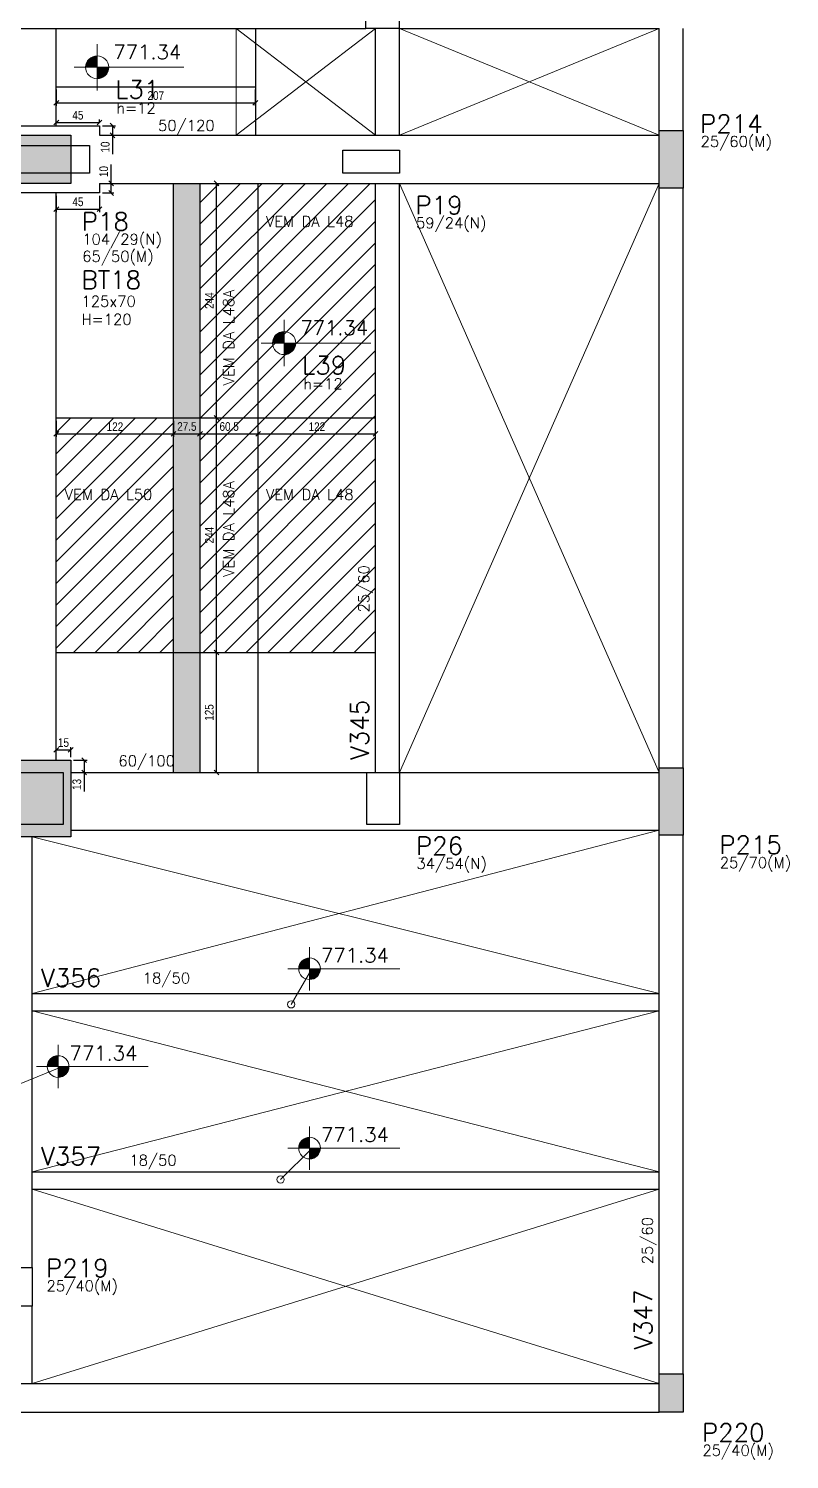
# Model space of a CAD drawing. Extents: x 8513 to 14085, y 1849 to 10799.
# Drawn here: x 12448 to 13239, y 2057 to 3546 of the extents above; entities that cross this region are included whole.
import ezdxf

# ---------------------------------------------------------------- set-up
doc = ezdxf.new("R2010")
doc.units = 0
for name, color, linetype in [('COTA', 241, 'Continuous'), ('Painéis', 200, 'Continuous'), ('Pilares', 5, 'Continuous'), ('VIGAS', 3, 'Continuous'), ('Vázio', 240, 'Continuous')]:
    doc.layers.add(name, color=color, linetype=linetype)
for name, color, linetype, lineweight in [('EST-LAJE-TEXT', 7, 'Continuous', 9), ('EST-PILAR-TEXT', 7, 'Continuous', 9), ('EST-SIMB-Spot Elevations', 7, 'Continuous', 9), ('EST-VIGA-TEXT', 7, 'Continuous', 9), ('Hachura', 253, 'Continuous', 9), ('REAPROVEITAMENTO', 7, 'Continuous', 9)]:
    doc.layers.add(name, color=color, linetype=linetype, lineweight=lineweight)
doc.styles.add('COTA TECNICA-50', font='techl___.ttf', dxfattribs={"height": 9})
doc.styles.add('RomanS_IV50', font='romans_IV50.ttf', dxfattribs={"height": 11.25})
doc.styles.add('RomanS_IV50_B', font='', dxfattribs={"height": 18.75})
doc.styles.add('RomanS_IV50_B_1', font='', dxfattribs={"height": 22.5})
doc.styles.get('RomanS_IV50_B').set_extended_font_data('RomanS_IV50', bold=True)
doc.styles.get('RomanS_IV50_B_1').set_extended_font_data('RomanS_IV50', bold=True)
doc.dimstyles.new('PAINEL', dxfattribs={"dimtxt": 9, "dimasz": 5, "dimexe": 3, "dimexo": 3, "dimgap": 3, "dimtad": 1, "dimdec": 1, "dimzin": 12, "dimdsep": 46, "dimtxsty": 'COTA TECNICA-50', "dimblk": 'OBLIQUE', "dimcen": 0, "dimclrd": 4, "dimclre": 4, "dimclrt": 1, "dimadec": 1, "dimazin": 3, "dimtfac": 1, "dimtdec": 1, "dimtmove": 0, "dimatfit": 3, "dimldrblk": 'OBLIQUE', "dimfxl": 1, "dimtolj": 1, "dimtzin": 12, "dimarcsym": 0})
pattern_1 = [(45, (-181390.063, -29748.07), (-11.2253202, 11.2253202), [])]

# ---------------------------------------------------------------- blocks, each defined once
blk = doc.blocks.new('FA_Floor_TAG_SURVEY_R01 - NIV_TIT_H_TXT1__TXT2_Menor-2303205-BUSINESS')
at = {"layer": 'EST-LAJE-TEXT'}
h = blk.add_hatch(color=256, dxfattribs=at)
edge = h.paths.add_edge_path(flags=0)
edge.add_line((-0.28, 0.565), (-0.28, 0.405))
edge.add_line((-0.28, 0.405), (-0.44, 0.405))
edge.add_arc((-0.28, 0.405), 0.16, 90, 180, ccw=False)
h = blk.add_hatch(color=256, dxfattribs=at)
edge = h.paths.add_edge_path(flags=0)
edge.add_arc((-0.28, 0.405), 0.16, -90, 0, ccw=False)
edge.add_line((-0.28, 0.245), (-0.28, 0.405))
edge.add_line((-0.28, 0.405), (-0.12, 0.405))
for p, q in [((-0.28, 0.085), (-0.28, 0.725)), ((-0.28, 0.405), (-0.6, 0.405)), ((-0.28, 0.405), (0.92, 0.405))]:
    blk.add_line(p, q, dxfattribs=at)
blk.add_circle((-0.28, 0.405), 0.16, dxfattribs=at)
blk = doc.blocks.new('Spot Elevations - Nivel_Planta_MENOR-2363178-BUSINESS')
at = {"layer": 'EST-SIMB-Spot Elevations'}
h = blk.add_hatch(color=256, dxfattribs=at)
edge = h.paths.add_edge_path(flags=0)
edge.add_line((0, 0), (-0.15, 0))
edge.add_arc((0, 0), 0.15, 90, 180, ccw=False)
edge.add_line((0, 0.15), (0, 0))
h = blk.add_hatch(color=256, dxfattribs=at)
edge = h.paths.add_edge_path(flags=0)
edge.add_line((0, 0), (0.15, 0))
edge.add_arc((0, 0), 0.15, 270, 360, ccw=False)
edge.add_line((0, -0.15), (0, 0))
for p, q in [((0, -0.3), (0, 0.3)), ((0, 0), (1.25, 0)), ((0, 0), (-0.3, 0))]:
    blk.add_line(p, q, dxfattribs=at)
blk.add_circle((0, 0), 0.15, dxfattribs=at)
blk = doc.blocks.new('_Oblique')
at = {"color": 0, "linetype": 'ByBlock', "lineweight": -2}
blk.add_line((-0.5, -0.5), (0.5, 0.5), dxfattribs=at)
blk = doc.blocks.new('*D587')
at = {"layer": 'COTA', "color": 4, "lineweight": -2, "transparency": 16777216}
for p, q in [((12477, 3482), (12477, 3465.2)), ((12684, 3482), (12684, 3465.2)), ((12477, 3468.2), (12684, 3468.2))]:
    blk.add_line(p, q, dxfattribs=at)
at = {"layer": 'Defpoints', "color": 0, "transparency": 16777216}
for p in [(12477, 3485), (12684, 3485), (12684, 3468.2)]:
    blk.add_point(p, dxfattribs=at)
at = {"layer": 'COTA', "color": 4, "lineweight": -2, "transparency": 16777216, "xscale": 5, "yscale": 5, "zscale": 5, "rotation": 180}
blk.add_blockref('_Oblique', (12477, 3468.2), dxfattribs=at)
at = {"layer": 'COTA', "color": 4, "lineweight": -2, "transparency": 16777216, "xscale": 5, "yscale": 5, "zscale": 5}
blk.add_blockref('_Oblique', (12684, 3468.2), dxfattribs=at)
at = {"layer": 'COTA', "color": 1, "transparency": 16777216, "insert": (12580.5, 3475.8), "char_height": 9, "attachment_point": 5, "style": 'COTA TECNICA-50'}
blk.add_mtext('\\A1;207', dxfattribs=at)
blk = doc.blocks.new('*D588')
at = {"layer": 'COTA', "color": 4, "lineweight": -2, "transparency": 16777216}
for p, q in [((12477, 3447.5), (12477, 3450.8)), ((12477, 3447.8), (12522, 3447.8)), ((12522, 3447.5), (12522, 3450.8))]:
    blk.add_line(p, q, dxfattribs=at)
at = {"layer": 'Defpoints', "color": 0, "transparency": 16777216}
for p in [(12477, 3444.5), (12522, 3447.8), (12522, 3444.5)]:
    blk.add_point(p, dxfattribs=at)
at = {"layer": 'COTA', "color": 4, "lineweight": -2, "transparency": 16777216, "xscale": 5, "yscale": 5, "zscale": 5, "rotation": 180}
blk.add_blockref('_Oblique', (12477, 3447.8), dxfattribs=at)
at = {"layer": 'COTA', "color": 4, "lineweight": -2, "transparency": 16777216, "xscale": 5, "yscale": 5, "zscale": 5}
blk.add_blockref('_Oblique', (12522, 3447.8), dxfattribs=at)
at = {"layer": 'COTA', "color": 1, "transparency": 16777216, "insert": (12499.5, 3455.4), "char_height": 9, "attachment_point": 5, "style": 'COTA TECNICA-50'}
blk.add_mtext('\\A1;45', dxfattribs=at)
blk = doc.blocks.new('*D589')
at = {"layer": 'COTA', "color": 4, "lineweight": -2, "transparency": 16777216}
for p, q in [((12525, 3444.5), (12538.5, 3444.5)), ((12535.5, 3444.5), (12535.5, 3434.5)), ((12525, 3434.5), (12538.5, 3434.5)), ((12535.5, 3434.5), (12535.5, 3415))]:
    blk.add_line(p, q, dxfattribs=at)
at = {"layer": 'Defpoints', "color": 0, "transparency": 16777216}
for p in [(12522, 3444.5), (12522, 3434.5), (12535.5, 3434.5)]:
    blk.add_point(p, dxfattribs=at)
at = {"layer": 'COTA', "color": 4, "lineweight": -2, "transparency": 16777216, "xscale": 5, "yscale": 5, "zscale": 5}
for p, rotation in [((12535.5, 3444.5), 90), ((12535.5, 3434.5), 270)]:
    blk.add_blockref('_Oblique', p, dxfattribs=dict(at, rotation=rotation))
at = {"layer": 'COTA', "color": 1, "transparency": 16777216, "insert": (12527.9, 3422.3), "char_height": 9, "attachment_point": 5, "rotation": 90, "style": 'COTA TECNICA-50'}
blk.add_mtext('\\A1;10', dxfattribs=at)
blk = doc.blocks.new('*D643')
at = {"layer": 'COTA', "color": 4, "lineweight": -2, "transparency": 16777216}
for p, q in [((12477, 3137.5), (12477, 3120.9)), ((12599, 3137.5), (12599, 3120.9)), ((12477, 3123.9), (12599, 3123.9))]:
    blk.add_line(p, q, dxfattribs=at)
at = {"layer": 'Defpoints', "color": 0, "transparency": 16777216}
for p in [(12477, 3140.5), (12599, 3140.5), (12599, 3123.9)]:
    blk.add_point(p, dxfattribs=at)
at = {"layer": 'COTA', "color": 4, "lineweight": -2, "transparency": 16777216, "xscale": 5, "yscale": 5, "zscale": 5, "rotation": 180}
blk.add_blockref('_Oblique', (12477, 3123.9), dxfattribs=at)
at = {"layer": 'COTA', "color": 4, "lineweight": -2, "transparency": 16777216, "xscale": 5, "yscale": 5, "zscale": 5}
blk.add_blockref('_Oblique', (12599, 3123.9), dxfattribs=at)
at = {"layer": 'COTA', "color": 1, "transparency": 16777216, "insert": (12538, 3131.4), "char_height": 9, "attachment_point": 5, "style": 'COTA TECNICA-50'}
blk.add_mtext('\\A1;122', dxfattribs=at)
blk = doc.blocks.new('*D644')
at = {"layer": 'COTA', "color": 4, "lineweight": -2, "transparency": 16777216}
for p, q in [((12599, 3137.5), (12599, 3120.9)), ((12599, 3123.9), (12626.5, 3123.9))]:
    blk.add_line(p, q, dxfattribs=at)
at = {"layer": 'Defpoints', "color": 0, "transparency": 16777216}
for p in [(12599, 3140.5), (12626.5, 3123.9), (12626.5, 3123.9)]:
    blk.add_point(p, dxfattribs=at)
at = {"layer": 'COTA', "color": 4, "lineweight": -2, "transparency": 16777216, "xscale": 5, "yscale": 5, "zscale": 5, "rotation": 180}
blk.add_blockref('_Oblique', (12599, 3123.9), dxfattribs=at)
at = {"layer": 'COTA', "color": 4, "lineweight": -2, "transparency": 16777216, "xscale": 5, "yscale": 5, "zscale": 5}
blk.add_blockref('_Oblique', (12626.5, 3123.9), dxfattribs=at)
at = {"layer": 'COTA', "color": 1, "transparency": 16777216, "insert": (12612.8, 3131.5), "char_height": 9, "attachment_point": 5, "style": 'COTA TECNICA-50'}
blk.add_mtext('\\A1;27.5', dxfattribs=at)
blk = doc.blocks.new('*D528')
at = {"layer": 'COTA', "color": 4, "lineweight": -2, "transparency": 16777216}
blk.add_line((12626.5, 3123.9), (12687, 3123.9), dxfattribs=at)
at = {"layer": 'Defpoints', "color": 0, "transparency": 16777216}
for p in [(12626.5, 3123.9), (12687, 3123.9), (12687, 3123.9)]:
    blk.add_point(p, dxfattribs=at)
at = {"layer": 'COTA', "color": 4, "lineweight": -2, "transparency": 16777216, "xscale": 5, "yscale": 5, "zscale": 5, "rotation": 180}
blk.add_blockref('_Oblique', (12626.5, 3123.9), dxfattribs=at)
at = {"layer": 'COTA', "color": 4, "lineweight": -2, "transparency": 16777216, "xscale": 5, "yscale": 5, "zscale": 5}
blk.add_blockref('_Oblique', (12687, 3123.9), dxfattribs=at)
at = {"layer": 'COTA', "color": 1, "transparency": 16777216, "insert": (12656.8, 3131.5), "char_height": 9, "attachment_point": 5, "style": 'COTA TECNICA-50'}
blk.add_mtext('\\A1;60.5', dxfattribs=at)
blk = doc.blocks.new('*D529')
at = {"layer": 'COTA', "color": 4, "lineweight": -2, "transparency": 16777216}
blk.add_line((12687, 3123.9), (12809, 3123.9), dxfattribs=at)
at = {"layer": 'Defpoints', "color": 0, "transparency": 16777216}
for p in [(12687, 3123.9), (12809, 3123.9), (12809, 3123.9)]:
    blk.add_point(p, dxfattribs=at)
at = {"layer": 'COTA', "color": 4, "lineweight": -2, "transparency": 16777216, "xscale": 5, "yscale": 5, "zscale": 5, "rotation": 180}
blk.add_blockref('_Oblique', (12687, 3123.9), dxfattribs=at)
at = {"layer": 'COTA', "color": 4, "lineweight": -2, "transparency": 16777216, "xscale": 5, "yscale": 5, "zscale": 5}
blk.add_blockref('_Oblique', (12809, 3123.9), dxfattribs=at)
at = {"layer": 'COTA', "color": 1, "transparency": 16777216, "insert": (12748, 3131.4), "char_height": 9, "attachment_point": 5, "style": 'COTA TECNICA-50'}
blk.add_mtext('\\A1;122', dxfattribs=at)
blk = doc.blocks.new('*D530')
at = {"layer": 'COTA', "color": 4, "lineweight": -2, "transparency": 16777216}
for p, q in [((12477, 3371.5), (12477, 3354.7)), ((12522, 3371.5), (12522, 3354.7)), ((12477, 3357.7), (12522, 3357.7))]:
    blk.add_line(p, q, dxfattribs=at)
at = {"layer": 'Defpoints', "color": 0, "transparency": 16777216}
for p in [(12477, 3374.5), (12522, 3374.5), (12522, 3357.7)]:
    blk.add_point(p, dxfattribs=at)
at = {"layer": 'COTA', "color": 4, "lineweight": -2, "transparency": 16777216, "xscale": 5, "yscale": 5, "zscale": 5, "rotation": 180}
blk.add_blockref('_Oblique', (12477, 3357.7), dxfattribs=at)
at = {"layer": 'COTA', "color": 4, "lineweight": -2, "transparency": 16777216, "xscale": 5, "yscale": 5, "zscale": 5}
blk.add_blockref('_Oblique', (12522, 3357.7), dxfattribs=at)
at = {"layer": 'COTA', "color": 1, "transparency": 16777216, "insert": (12499.5, 3365.3), "char_height": 9, "attachment_point": 5, "style": 'COTA TECNICA-50'}
blk.add_mtext('\\A1;45', dxfattribs=at)
blk = doc.blocks.new('*D531')
at = {"layer": 'COTA', "color": 4, "lineweight": -2, "transparency": 16777216}
for p, q in [((12534, 3384.5), (12534, 3404)), ((12525, 3384.5), (12537, 3384.5)), ((12534, 3374.5), (12534, 3384.5)), ((12525, 3374.5), (12537, 3374.5))]:
    blk.add_line(p, q, dxfattribs=at)
at = {"layer": 'Defpoints', "color": 0, "transparency": 16777216}
for p in [(12522, 3384.5), (12534, 3384.5), (12522, 3374.5)]:
    blk.add_point(p, dxfattribs=at)
at = {"layer": 'COTA', "color": 4, "lineweight": -2, "transparency": 16777216, "xscale": 5, "yscale": 5, "zscale": 5}
for p, rotation in [((12534, 3384.5), 90), ((12534, 3374.5), 270)]:
    blk.add_blockref('_Oblique', p, dxfattribs=dict(at, rotation=rotation))
at = {"layer": 'COTA', "color": 1, "transparency": 16777216, "insert": (12526.4, 3396.8), "char_height": 9, "attachment_point": 5, "rotation": 90, "style": 'COTA TECNICA-50'}
blk.add_mtext('\\A1;10', dxfattribs=at)
blk = doc.blocks.new('*D532')
at = {"layer": 'COTA', "color": 4, "lineweight": -2, "transparency": 16777216}
for p, q in [((12477, 2787.5), (12477, 2798.1)), ((12477, 2795.1), (12492, 2795.1)), ((12492, 2787.5), (12492, 2798.1))]:
    blk.add_line(p, q, dxfattribs=at)
at = {"layer": 'Defpoints', "color": 0, "transparency": 16777216}
for p in [(12477, 2784.5), (12492, 2795.1), (12492, 2784.5)]:
    blk.add_point(p, dxfattribs=at)
at = {"layer": 'COTA', "color": 4, "lineweight": -2, "transparency": 16777216, "xscale": 5, "yscale": 5, "zscale": 5, "rotation": 180}
blk.add_blockref('_Oblique', (12477, 2795.1), dxfattribs=at)
at = {"layer": 'COTA', "color": 4, "lineweight": -2, "transparency": 16777216, "xscale": 5, "yscale": 5, "zscale": 5}
blk.add_blockref('_Oblique', (12492, 2795.1), dxfattribs=at)
at = {"layer": 'COTA', "color": 1, "transparency": 16777216, "insert": (12484.5, 2802.7), "char_height": 9, "attachment_point": 5, "style": 'COTA TECNICA-50'}
blk.add_mtext('\\A1;15', dxfattribs=at)
blk = doc.blocks.new('*D533')
at = {"layer": 'COTA', "color": 4, "lineweight": -2, "transparency": 16777216}
for p, q in [((12495, 2784.5), (12509.1, 2784.5)), ((12506.1, 2784.5), (12506.1, 2771.5)), ((12495, 2771.5), (12509.1, 2771.5)), ((12506.1, 2771.5), (12506.1, 2751.9))]:
    blk.add_line(p, q, dxfattribs=at)
at = {"layer": 'Defpoints', "color": 0, "transparency": 16777216}
for p in [(12492, 2784.5), (12492, 2771.5), (12506.1, 2771.5)]:
    blk.add_point(p, dxfattribs=at)
at = {"layer": 'COTA', "color": 4, "lineweight": -2, "transparency": 16777216, "xscale": 5, "yscale": 5, "zscale": 5}
for p, rotation in [((12506.1, 2784.5), 90), ((12506.1, 2771.5), 270)]:
    blk.add_blockref('_Oblique', p, dxfattribs=dict(at, rotation=rotation))
at = {"layer": 'COTA', "color": 1, "transparency": 16777216, "insert": (12498.4, 2759.2), "char_height": 9, "attachment_point": 5, "rotation": 90, "style": 'COTA TECNICA-50'}
blk.add_mtext('\\A1;13', dxfattribs=at)
blk = doc.blocks.new('*D534')
at = {"layer": 'COTA', "color": 4, "lineweight": -2, "transparency": 16777216}
for p, q in [((12629.5, 2896.5), (12646.7, 2896.5)), ((12643.7, 2771.5), (12643.7, 2896.5)), ((12629.5, 2771.5), (12646.7, 2771.5))]:
    blk.add_line(p, q, dxfattribs=at)
at = {"layer": 'Defpoints', "color": 0, "transparency": 16777216}
for p in [(12626.5, 2896.5), (12643.7, 2896.5), (12626.5, 2771.5)]:
    blk.add_point(p, dxfattribs=at)
at = {"layer": 'COTA', "color": 4, "lineweight": -2, "transparency": 16777216, "xscale": 5, "yscale": 5, "zscale": 5}
for p, rotation in [((12643.7, 2896.5), 90), ((12643.7, 2771.5), 270)]:
    blk.add_blockref('_Oblique', p, dxfattribs=dict(at, rotation=rotation))
at = {"layer": 'COTA', "color": 1, "transparency": 16777216, "insert": (12636.1, 2834), "char_height": 9, "attachment_point": 5, "rotation": 90, "style": 'COTA TECNICA-50'}
blk.add_mtext('\\A1;125', dxfattribs=at)
blk = doc.blocks.new('*D535')
at = {"layer": 'COTA', "color": 4, "lineweight": -2, "transparency": 16777216}
for p, q in [((12629.5, 3140.5), (12646.7, 3140.5)), ((12643.7, 2896.5), (12643.7, 3140.5)), ((12629.5, 2896.5), (12646.7, 2896.5))]:
    blk.add_line(p, q, dxfattribs=at)
at = {"layer": 'Defpoints', "color": 0, "transparency": 16777216}
for p in [(12626.5, 3140.5), (12643.7, 3140.5), (12626.5, 2896.5)]:
    blk.add_point(p, dxfattribs=at)
at = {"layer": 'COTA', "color": 4, "lineweight": -2, "transparency": 16777216, "xscale": 5, "yscale": 5, "zscale": 5}
for p, rotation in [((12643.7, 3140.5), 90), ((12643.7, 2896.5), 270)]:
    blk.add_blockref('_Oblique', p, dxfattribs=dict(at, rotation=rotation))
at = {"layer": 'COTA', "color": 1, "transparency": 16777216, "insert": (12636.2, 3018.5), "char_height": 9, "attachment_point": 5, "rotation": 90, "style": 'COTA TECNICA-50'}
blk.add_mtext('\\A1;244', dxfattribs=at)
blk = doc.blocks.new('*D536')
at = {"layer": 'COTA', "color": 4, "lineweight": -2, "transparency": 16777216}
for p, q in [((12629.5, 3384.5), (12646.7, 3384.5)), ((12643.7, 3140.5), (12643.7, 3384.5)), ((12629.5, 3140.5), (12646.7, 3140.5))]:
    blk.add_line(p, q, dxfattribs=at)
at = {"layer": 'Defpoints', "color": 0, "transparency": 16777216}
for p in [(12626.5, 3384.5), (12643.7, 3384.5), (12626.5, 3140.5)]:
    blk.add_point(p, dxfattribs=at)
at = {"layer": 'COTA', "color": 4, "lineweight": -2, "transparency": 16777216, "xscale": 5, "yscale": 5, "zscale": 5}
for p, rotation in [((12643.7, 3384.5), 90), ((12643.7, 3140.5), 270)]:
    blk.add_blockref('_Oblique', p, dxfattribs=dict(at, rotation=rotation))
at = {"layer": 'COTA', "color": 1, "transparency": 16777216, "insert": (12636.2, 3262.5), "char_height": 9, "attachment_point": 5, "rotation": 90, "style": 'COTA TECNICA-50'}
blk.add_mtext('\\A1;244', dxfattribs=at)

msp = doc.modelspace()

# ---------------------------------------------------------------- hatches: boundary and pattern name
at = {"layer": 'Hachura'}
h = msp.add_hatch(color=256, dxfattribs=at)
h.paths.add_polyline_path([(12626.51, 3384.51), (12599.01, 3384.51), (12599.01, 3140.51), (12626.51, 3140.51)])
h.paths.add_polyline_path([(12626.51, 3140.51), (12599.01, 3140.51), (12599.01, 2896.51), (12626.51, 2896.51)])
h.paths.add_polyline_path([(12626.51, 2896.51), (12599.01, 2896.51), (12599.01, 2771.51), (12626.51, 2771.51)])
at = {"layer": 'Pilares'}
for points in [[(13103.96, 3379.51), (13128.96, 3379.51), (13128.96, 3439.51), (13103.96, 3439.51), (13103.96, 3424.82)], [(12427.01, 3384.51), (12492.01, 3384.51), (12492.01, 3434.51), (12427.01, 3434.51), (12427.01, 3424.82)], [(12492.01, 2704.51), (12492.01, 2784.51), (12427.01, 2784.51), (12427.01, 2704.51)], [(13103.96, 2706.51), (13128.96, 2706.51), (13128.96, 2776.51), (13103.96, 2776.51)], [(13128.96, 2106.01), (13128.96, 2146.01), (13103.96, 2146.01), (13103.96, 2106.01)]]:
    msp.add_hatch(color=5, dxfattribs=at).paths.add_polyline_path(points, flags=0)
at = {"layer": 'REAPROVEITAMENTO'}
h = msp.add_hatch(dxfattribs=at)
h.set_pattern_fill('ANSI31', color=251, scale=5, style=0)
h.set_pattern_definition(pattern_1)
h.paths.add_polyline_path([(12687.01, 3384.51), (12626.51, 3384.51), (12626.51, 3140.51), (12687.01, 3140.51)])
h.paths.add_polyline_path([(12687.01, 3140.51), (12626.51, 3140.51), (12626.51, 2896.51), (12687.01, 2896.51)])
h.paths.add_polyline_path([(12687.01, 2896.51), (12809.01, 2896.51), (12809.01, 3140.51), (12687.01, 3140.51)])
h.paths.add_polyline_path([(12809.01, 3140.51), (12809.01, 3384.51), (12687.01, 3384.51), (12687.01, 3140.51)])
h = msp.add_hatch(dxfattribs=at)
h.set_pattern_fill('ANSI31', color=251, scale=5, style=0)
h.set_pattern_definition(pattern_1)
h.paths.add_polyline_path([(12599.01, 3140.51), (12477.01, 3140.51), (12477.01, 2896.51), (12599.01, 2896.51)])

# ---------------------------------------------------------------- linework, layer by layer
at = {"layer": 'EST-SIMB-Spot Elevations'}
for p, q in [((12721.3, 2530.36), (12742.72, 2567.46)), ((12742.72, 2567.46), (12740.4, 2567.46)), ((12438.55, 2447.33), (12483.37, 2465.7)), ((12483.37, 2465.7), (12478.96, 2465.7)), ((12710.28, 2348.14), (12742.97, 2380.84)), ((12742.97, 2380.84), (12740.4, 2380.84))]:
    msp.add_line(p, q, dxfattribs=at)
for centre in [(12721.3, 2530.36), (12710.28, 2348.14)]:
    msp.add_circle(centre, 3.75, dxfattribs=at)
at = {"layer": 'Painéis', "ltscale": 70}
for p, q in [((12477.01, 3485.01), (12684.01, 3485.01)), ((12599.01, 2771.51), (12599.01, 3384.51)), ((12626.51, 2771.51), (12626.51, 3384.51)), ((12687.01, 2771.51), (12687.01, 3384.51)), ((12477.01, 3140.51), (12809.01, 3140.51)), ((12477.01, 2896.51), (12809.01, 2896.51))]:
    msp.add_line(p, q, dxfattribs=at)
at = {"layer": 'Pilares', "color": 5}
for p, q in [((13103.96, 3379.51), (13103.96, 3439.51)), ((13103.96, 3439.51), (13128.96, 3439.51)), ((13128.96, 3439.51), (13128.96, 3379.51)), ((12427.01, 3434.51), (12492.01, 3434.51)), ((12492.01, 3434.51), (12492.01, 3384.51)), ((12492.01, 3384.51), (12427.01, 3384.51)), ((13128.96, 3379.51), (13103.96, 3379.51)), ((12427.01, 2784.51), (12492.01, 2784.51)), ((12492.01, 2784.51), (12492.01, 2704.51)), ((13103.96, 2706.51), (13103.96, 2776.51)), ((13103.96, 2776.51), (13128.96, 2776.51)), ((13128.96, 2776.51), (13128.96, 2706.51)), ((12492.01, 2704.51), (12427.01, 2704.51)), ((13128.96, 2706.51), (13103.96, 2706.51)), ((12427.01, 2256.51), (12452.01, 2256.51)), ((12452.01, 2256.51), (12452.01, 2216.51)), ((12452.01, 2216.51), (12427.01, 2216.51)), ((13103.96, 2106.01), (13103.96, 2146.01)), ((13103.96, 2146.01), (13128.96, 2146.01)), ((13128.96, 2146.01), (13128.96, 2106.01)), ((13128.96, 2106.01), (13103.96, 2106.01))]:
    msp.add_line(p, q, dxfattribs=at)
at = {"layer": 'Pilares'}
for p, q in [((12407.51, 3424.01), (12511.51, 3424.01)), ((12511.51, 3424.01), (12511.51, 3395.01)), ((12775.01, 3395.01), (12775.01, 3419.01)), ((12775.01, 3419.01), (12834.01, 3419.01)), ((12834.01, 3419.01), (12834.01, 3395.01)), ((12511.51, 3395.01), (12407.51, 3395.01)), ((12834.01, 3395.01), (12775.01, 3395.01)), ((12435.01, 2771.51), (12484.01, 2771.51)), ((12484.01, 2771.51), (12484.01, 2717.51)), ((12800.01, 2717.51), (12800.01, 2771.51)), ((12834.01, 2771.5), (12834.01, 2717.51)), ((12484.01, 2717.51), (12435.01, 2717.51)), ((12834.01, 2717.51), (12800.01, 2717.51))]:
    msp.add_line(p, q, dxfattribs=at)
at = {"layer": 'VIGAS', "color": 3}
for p, q in [((12799.01, 3545.51), (12799.01, 4224.51)), ((12834.01, 3545.51), (12834.01, 4224.51)), ((12427.01, 3545.51), (12799.01, 3545.51)), ((12477.01, 3444.51), (12477.01, 3545.51)), ((12684.01, 3545.51), (12684.01, 3434.51)), ((12834.01, 3545.51), (12799.01, 3545.51)), ((12809.01, 3434.51), (12809.01, 3545.51)), ((12834.01, 3545.51), (13103.96, 3545.51)), ((12834.01, 3434.51), (12834.01, 3545.51)), ((13103.96, 3439.51), (13103.96, 3545.51)), ((13128.96, 3439.51), (13128.96, 3545.51)), ((12397.01, 3444.51), (12522.01, 3444.51)), ((12522.01, 3444.51), (12522.01, 3434.51)), ((12522.01, 3434.51), (13103.96, 3434.51)), ((12522.01, 3384.51), (13103.96, 3384.51)), ((12522.01, 3384.51), (12522.01, 3374.51)), ((12809.01, 2771.51), (12809.01, 3384.51)), ((12834.01, 2771.51), (12834.01, 3384.51)), ((13103.96, 2776.51), (13103.96, 3379.51)), ((13128.96, 2776.51), (13128.96, 3379.51)), ((12522.01, 3374.51), (12397.01, 3374.51)), ((12477.01, 2784.51), (12477.01, 3374.51)), ((12492.01, 2771.51), (13103.96, 2771.51)), ((12492.01, 2711.51), (13103.96, 2711.51)), ((12452.01, 2256.51), (12452.01, 2704.51)), ((13103.96, 2146.01), (13103.96, 2706.51)), ((13128.96, 2146.01), (13128.96, 2706.51)), ((12452.01, 2541.51), (13103.96, 2541.51)), ((12452.01, 2523.51), (13103.96, 2523.51)), ((12452.01, 2356.01), (13103.96, 2356.01)), ((12452.01, 2338.01), (13103.96, 2338.01)), ((12452.01, 2136.01), (12452.01, 2216.51)), ((12427.01, 2136.01), (12452.01, 2136.01)), ((12452.01, 2136.01), (13103.96, 2136.01)), ((11727.43, 2106.01), (13103.96, 2106.01))]:
    msp.add_line(p, q, dxfattribs=at)
at = {"layer": 'Vázio', "linetype": 'Continuous', "lineweight": 9}
for p, q in [((12664.01, 3545.51), (12664.01, 3434.51)), ((12809.01, 3545.51), (12664.01, 3434.51)), ((12664.01, 3545.51), (12809.01, 3434.51)), ((13103.96, 3434.51), (12834.01, 3545.51)), ((12834.03, 3434.51), (13103.96, 3545.51)), ((13103.95, 2771.52), (12834.01, 3384.51)), ((12834.01, 2771.51), (13103.95, 3384.5)), ((12452.03, 2541.51), (13103.94, 2711.5)), ((13103.94, 2541.51), (12452.03, 2704.5)), ((13103.94, 2356.01), (12452.03, 2523.5)), ((12452.03, 2356.01), (13103.94, 2523.5)), ((12452.03, 2338), (13103.94, 2136.01)), ((12452.03, 2136.01), (13103.94, 2338))]:
    msp.add_line(p, q, dxfattribs=at)

# ---------------------------------------------------------------- block references
at = {"layer": 'EST-LAJE-TEXT', "xscale": 74.99999999999996, "yscale": 74.99999999999996, "zscale": 74.99999999999996}
for p in [(12540.54, 3474.88), (12734.95, 3188)]:
    msp.add_blockref('FA_Floor_TAG_SURVEY_R01 - NIV_TIT_H_TXT1__TXT2_Menor-2303205-BUSINESS', p, dxfattribs=at)
at = {"layer": 'EST-SIMB-Spot Elevations', "xscale": 74.99999999999996, "yscale": 74.99999999999996, "zscale": 74.99999999999996}
for p in [(12740.4, 2567.46), (12478.96, 2465.7), (12740.4, 2380.84)]:
    msp.add_blockref('Spot Elevations - Nivel_Planta_MENOR-2363178-BUSINESS', p, dxfattribs=at)

# ---------------------------------------------------------------- texts
at = {"layer": 'EST-LAJE-TEXT', "lineweight": 30, "attachment_point": 1}
for s, insert, char_height, width, style in [('771.34', (12536.23, 3528.6), 15, 99.8101, 'RomanS_IV50_B'), ('h=12', (12539.46, 3468.49), 11.25, 58.924, 'RomanS_IV50'), ('VEM DA L48', (12694.99, 3350.49), 11.25, 113.7665, 'RomanS_IV50'), ('771.34', (12730.65, 3241.72), 15, 99.8101, 'RomanS_IV50_B'), ('h=12', (12733.88, 3181.6), 11.25, 58.924, 'RomanS_IV50'), ('VEM DA L50', (12485.83, 3066.35), 11.25, 113.7665, 'RomanS_IV50'), ('VEM DA L48', (12694.99, 3066.35), 11.25, 113.7665, 'RomanS_IV50')]:
    msp.add_mtext(s, dxfattribs=dict(at, insert=insert, char_height=char_height, width=width, style=style))
at = {"layer": 'EST-LAJE-TEXT', "lineweight": 50, "char_height": 18.75, "width": 63.7342, "attachment_point": 1, "style": 'RomanS_IV50_B_1'}
for s, insert in [('L31', (12538.33, 3491.55)), ('L39', (12732.75, 3204.66))]:
    msp.add_mtext(s, dxfattribs=dict(at, insert=insert))
at = {"layer": 'EST-LAJE-TEXT', "lineweight": 30, "char_height": 11.25, "width": 150.7634, "attachment_point": 1, "rotation": 90, "style": 'RomanS_IV50'}
for insert in [(12650.6, 3174.22), (12650.6, 2975.03)]:
    msp.add_mtext('VEM DA L48A', dxfattribs=dict(at, insert=insert))
at = {"layer": 'EST-PILAR-TEXT', "lineweight": 50, "attachment_point": 1}
for s, insert, char_height, width, style in [('P214', (13146.46, 3455.9), 18.75, 91.9936, 'RomanS_IV50_B_1'), ('25/60(M)', (13147, 3433.72), 11.25, 105.8227, 'RomanS_IV50'), ('P19', (12850.52, 3371.18), 18.75, 69.1455, 'RomanS_IV50_B_1'), ('P18', (12503.47, 3354.2), 18.75, 69.1455, 'RomanS_IV50_B_1'), ('P18', (12503.47, 3354.2), 18.75, 69.1455, 'RomanS_IV50_B_1'), ('59/24(N)', (12851.06, 3348.99), 11.25, 104.6202, 'RomanS_IV50'), ('104/29(N)', (12504.02, 3332.02), 11.25, 118.4493, 'RomanS_IV50'), ('65/50(M)', (12504.02, 3314.21), 11.25, 105.8227, 'RomanS_IV50'), ('P26', (12851.02, 2704.68), 18.75, 69.1455, 'RomanS_IV50_B_1'), ('P215', (13166.46, 2705.68), 18.75, 91.9936, 'RomanS_IV50_B_1'), ('34/54(N)', (12851.56, 2682.49), 11.25, 104.6202, 'RomanS_IV50'), ('25/70(M)', (13167, 2683.49), 11.25, 105.8227, 'RomanS_IV50'), ('P219', (12466.36, 2265.32), 18.75, 91.9936, 'RomanS_IV50_B_1'), ('25/40(M)', (12466.91, 2243.13), 11.25, 105.8227, 'RomanS_IV50'), ('P220', (13148.46, 2094.18), 18.75, 91.9936, 'RomanS_IV50_B_1'), ('25/40(M)', (13149, 2071.99), 11.25, 105.8227, 'RomanS_IV50')]:
    msp.add_mtext(s, dxfattribs=dict(at, insert=insert, char_height=char_height, width=width, style=style))
at = {"layer": 'EST-SIMB-Spot Elevations', "char_height": 15, "width": 97.7561, "attachment_point": 1, "line_spacing_factor": 0.982397, "style": 'RomanS_IV50_B'}
for insert in [(12752.17, 2588.84), (12490.73, 2487.09), (12752.17, 2402.22)]:
    msp.add_mtext('771.34', dxfattribs=dict(at, insert=insert))
at = {"layer": 'EST-VIGA-TEXT', "lineweight": 30, "char_height": 11.25, "attachment_point": 1, "style": 'RomanS_IV50'}
for s, insert, width in [('50/120', (12582.91, 3450.37), 84.1772), ('125x70', (12503.29, 3267.46), 81.1709), ('H=120', (12503.29, 3248.61), 75.1582), ('60/100', (12541.59, 2789.37), 84.1772), ('18/50', (12567.02, 2563.35), 70.3481), ('18/50', (12552.99, 2373.85), 70.3481)]:
    msp.add_mtext(s, dxfattribs=dict(at, insert=insert, width=width))
at = {"layer": 'EST-VIGA-TEXT', "lineweight": 50, "char_height": 18.75, "attachment_point": 1, "style": 'RomanS_IV50_B_1'}
for s, insert, width in [('BT18', (12503.29, 3293.46), 88.386), ('V356', (12461.06, 2567.39), 88.9873), ('V357', (12461.06, 2381.89), 88.9873)]:
    msp.add_mtext(s, dxfattribs=dict(at, insert=insert, width=width))
at = {"layer": 'EST-VIGA-TEXT', "lineweight": 30, "char_height": 11.25, "width": 70.3481, "attachment_point": 1, "rotation": 90, "style": 'RomanS_IV50'}
for insert in [(12791.15, 2938.11), (13086.09, 2259.86)]:
    msp.add_mtext('25/60', dxfattribs=dict(at, insert=insert))
at = {"layer": 'EST-VIGA-TEXT', "lineweight": 50, "char_height": 18.75, "width": 88.9873, "attachment_point": 1, "rotation": 90, "style": 'RomanS_IV50_B_1'}
for s, insert in [('V345', (12783.13, 2784.56)), ('V347', (13078.07, 2171.06))]:
    msp.add_mtext(s, dxfattribs=dict(at, insert=insert))

# ---------------------------------------------------------------- dimensions: what is measured, and where the dimension line sits
at = {"layer": 'COTA'}
for base, p1, p2, picture, middle in [((12684.01, 3468.24), (12477.01, 3485.01), (12684.01, 3485.01), '*D587', (12580.51, 3475.83)), ((12522.01, 3447.78), (12477.01, 3444.51), (12522.01, 3444.51), '*D588', (12499.51, 3455.37)), ((12522.01, 3357.74), (12477.01, 3374.51), (12522.01, 3374.51), '*D530', (12499.51, 3365.34)), ((12599.01, 3123.86), (12477.01, 3140.51), (12599.01, 3140.51), '*D643', (12538.01, 3131.42)), ((12492.01, 2795.08), (12477.01, 2784.51), (12492.01, 2784.51), '*D532', (12484.51, 2802.68))]:
    dim = msp.add_linear_dim(base=base, p1=p1, p2=p2, dimstyle='PAINEL', dxfattribs=at)
    dim.commit()
    dim.dimension.update_dxf_attribs({"geometry": picture, "text_midpoint": middle})
for base, p1, p2, picture, middle in [((12535.48, 3434.51), (12522.01, 3444.51), (12522.01, 3434.51), '*D589', (12527.89, 3422.26)), ((12533.97, 3384.51), (12522.01, 3374.51), (12522.01, 3384.51), '*D531', (12526.38, 3396.75)), ((12643.72, 2896.51), (12626.51, 2771.51), (12626.51, 2896.51), '*D534', (12636.12, 2834.01)), ((12506.11, 2771.51), (12492.01, 2784.51), (12492.01, 2771.51), '*D533', (12498.41, 2759.22))]:
    dim = msp.add_linear_dim(base=base, p1=p1, p2=p2, angle=90, dimstyle='PAINEL', dxfattribs=at)
    dim.commit()
    dim.dimension.update_dxf_attribs({"geometry": picture, "text_midpoint": middle})
for base, p1, p2, picture, middle in [((12643.72, 3384.51), (12626.51, 3140.51), (12626.51, 3384.51), '*D536', (12636.16, 3262.51)), ((12643.72, 3140.51), (12626.51, 2896.51), (12626.51, 3140.51), '*D535', (12636.16, 3018.51))]:
    dim = msp.add_linear_dim(base=base, p1=p1, p2=p2, angle=90, dimstyle='PAINEL', override={"dimtmove": 1}, dxfattribs=at)
    dim.commit()
    dim.dimension.update_dxf_attribs({"geometry": picture, "text_midpoint": middle})
dim = msp.add_linear_dim(base=(12626.51, 3123.86), p1=(12599.01, 3140.51), p2=(12626.51, 3123.86), dimstyle='PAINEL', override={"dimtmove": 1}, dxfattribs=at)
dim.commit()
dim.dimension.update_dxf_attribs({"geometry": '*D644', "text_midpoint": (12612.76, 3123.86), "dimtype": 160})
for base, p1, p2, picture, middle in [((12687.01, 3123.86), (12626.51, 3123.86), (12687.01, 3123.86), '*D528', (12656.76, 3131.46)), ((12809.01, 3123.86), (12687.01, 3123.86), (12809.01, 3123.86), '*D529', (12748.01, 3131.42))]:
    dim = msp.add_linear_dim(base=base, p1=p1, p2=p2, dimstyle='PAINEL', override={"dimtmove": 1}, dxfattribs=at)
    dim.commit()
    dim.dimension.update_dxf_attribs({"geometry": picture, "text_midpoint": middle})

doc.saveas('drawing.dxf')
